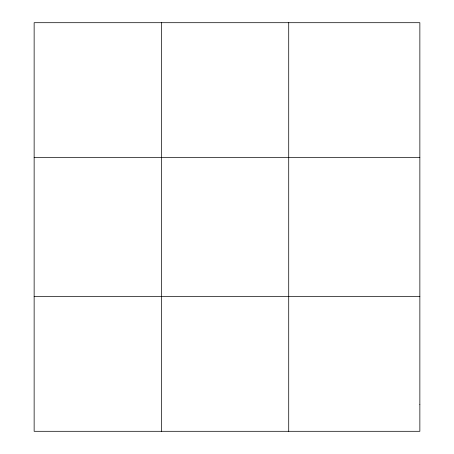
<?xml version="1.0" encoding="UTF-8"?>
<svg xmlns="http://www.w3.org/2000/svg" width="454" height="454" viewBox="0 0 454 454"><rect width="100%" height="100%" fill="white"/><g stroke="black" fill="none" stroke-linecap="round" stroke-linejoin="round"><path stroke-width="0.68" d="M161.431 22.7L161.431 431.3M288.716 22.7L288.716 431.3M34.141 157.538L419.859 157.538M34.141 296.462L419.859 296.462M419.859 404.332L419.859 431.3L34.141 431.3L34.141 22.7L419.859 22.7L419.859 404.332"/></g></svg>
